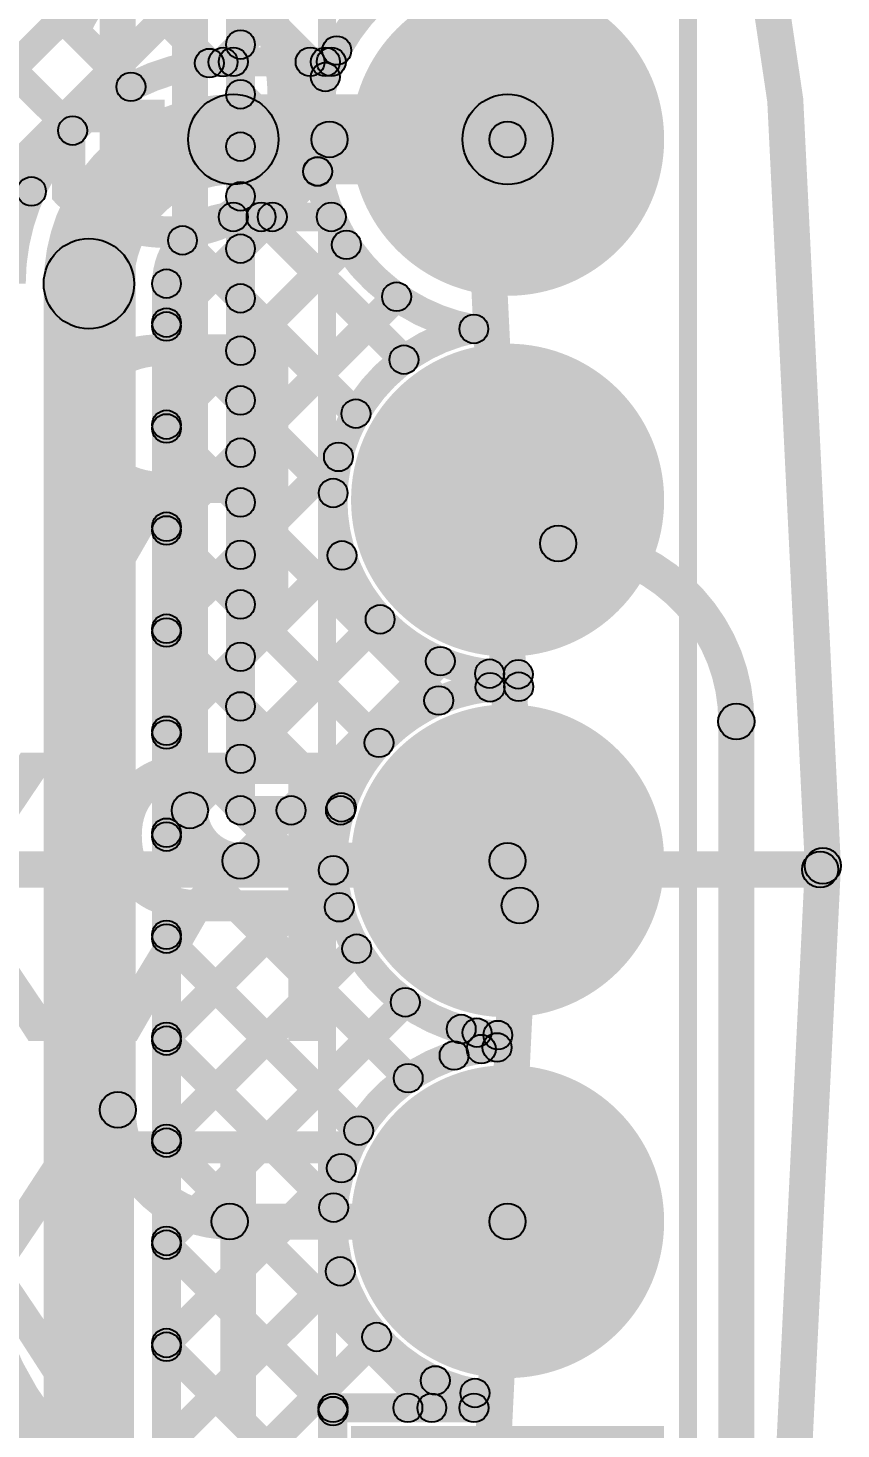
# Model space of a CAD drawing. Header units: millimetres. Extents: x -2.17 to 2.17, y -2.17 to 2.17.
# Drawn here: x 1.9451 to 2.1704, y -0.1551 to 0.2333 of the extents above; entities that cross this region are included whole.
import ezdxf

# ---------------------------------------------------------------- set-up
doc = ezdxf.new("R2010")
doc.units = ezdxf.units.MM
doc.header["$MEASUREMENT"] = 0
for name, color, linetype in [('BottomLayer', 5, 'Continuous'), ('BottomOverlay', 54, 'Continuous'), ('BottomSolder', 6, 'Continuous'), ('Mechanical1', 6, 'Continuous'), ('Mechanical2', 216, 'Continuous'), ('MultiLayer', 9, 'Continuous'), ('PadHoleLayer', 156, 'Continuous'), ('TopLayer', 1, 'Continuous'), ('TopSolder', 216, 'Continuous')]:
    doc.layers.add(name, color=color, linetype=linetype)

# ---------------------------------------------------------------- blocks, each defined once
blk = doc.blocks.new('PZ254V_11_05P_B_282')
at = {"layer": 'BottomLayer'}
h = blk.add_hatch(color=5, dxfattribs=at)
edge = h.paths.add_edge_path()
edge.add_arc((-0.1, 0), 0.03937, 0, 360)
h = blk.add_hatch(color=5, dxfattribs=at)
edge = h.paths.add_edge_path()
edge.add_arc((0, 0), 0.03937, 0, 360)
h = blk.add_hatch(color=5, dxfattribs=at)
edge = h.paths.add_edge_path()
edge.add_arc((0.1, 0), 0.03937, 0, 360)
h = blk.add_hatch(color=5, dxfattribs=at)
edge = h.paths.add_edge_path()
edge.add_arc((0.2, 0), 0.03937, 0, 360)
at = {"layer": 'BottomOverlay'}
for points in [[(-0.25, 0.0475), (-0.25, 0.0525), (0.25, 0.0525), (0.25, 0.0475)], [(-0.25, -0.0525), (-0.25, -0.0475), (0.25, -0.0475), (0.25, -0.0525)]]:
    blk.add_hatch(color=54, dxfattribs=at).paths.add_polyline_path(points)
at = {"layer": 'BottomSolder'}
blk.add_hatch(color=6, dxfattribs=at).paths.add_polyline_path([(-0.24337, 0.04337), (-0.15663, 0.04337), (-0.15663, -0.04337), (-0.24337, -0.04337)])
h = blk.add_hatch(color=6, dxfattribs=at)
edge = h.paths.add_edge_path()
edge.add_arc((-0.1, 0), 0.04337, 0, 360)
h = blk.add_hatch(color=6, dxfattribs=at)
edge = h.paths.add_edge_path()
edge.add_arc((0, 0), 0.04337, 0, 360)
h = blk.add_hatch(color=6, dxfattribs=at)
edge = h.paths.add_edge_path()
edge.add_arc((0.1, 0), 0.04337, 0, 360)
h = blk.add_hatch(color=6, dxfattribs=at)
edge = h.paths.add_edge_path()
edge.add_arc((0.2, 0), 0.04337, 0, 360)
at = {"layer": 'MultiLayer'}
h = blk.add_hatch(color=9, dxfattribs=at)
edge = h.paths.add_edge_path()
edge.add_arc((-0.1, 0), 0.03937, 0, 360)
h = blk.add_hatch(color=9, dxfattribs=at)
edge = h.paths.add_edge_path()
edge.add_arc((0, 0), 0.03937, 0, 360)
h = blk.add_hatch(color=9, dxfattribs=at)
edge = h.paths.add_edge_path()
edge.add_arc((0.1, 0), 0.03937, 0, 360)
h = blk.add_hatch(color=9, dxfattribs=at)
edge = h.paths.add_edge_path()
edge.add_arc((0.2, 0), 0.03937, 0, 360)
at = {"layer": 'PadHoleLayer'}
h = blk.add_hatch(color=156, dxfattribs=at)
edge = h.paths.add_edge_path()
edge.add_arc((-0.1, 0), 0.02008, 0, 360)
h = blk.add_hatch(color=156, dxfattribs=at)
edge = h.paths.add_edge_path()
edge.add_arc((0, 0), 0.02008, 0, 360)
h = blk.add_hatch(color=156, dxfattribs=at)
edge = h.paths.add_edge_path()
edge.add_arc((0.1, 0), 0.02008, 0, 360)
h = blk.add_hatch(color=156, dxfattribs=at)
edge = h.paths.add_edge_path()
edge.add_arc((0.2, 0), 0.02008, 0, 360)
at = {"layer": 'TopLayer'}
h = blk.add_hatch(color=1, dxfattribs=at)
edge = h.paths.add_edge_path()
edge.add_arc((-0.1, 0), 0.03937, 0, 360)
h = blk.add_hatch(color=1, dxfattribs=at)
edge = h.paths.add_edge_path()
edge.add_arc((0, 0), 0.03937, 0, 360)
h = blk.add_hatch(color=1, dxfattribs=at)
edge = h.paths.add_edge_path()
edge.add_arc((0.1, 0), 0.03937, 0, 360)
h = blk.add_hatch(color=1, dxfattribs=at)
edge = h.paths.add_edge_path()
edge.add_arc((0.2, 0), 0.03937, 0, 360)
at = {"layer": 'TopSolder'}
blk.add_hatch(color=216, dxfattribs=at).paths.add_polyline_path([(-0.24337, 0.04337), (-0.15663, 0.04337), (-0.15663, -0.04337), (-0.24337, -0.04337)])
h = blk.add_hatch(color=216, dxfattribs=at)
edge = h.paths.add_edge_path()
edge.add_arc((-0.1, 0), 0.04337, 0, 360)
h = blk.add_hatch(color=216, dxfattribs=at)
edge = h.paths.add_edge_path()
edge.add_arc((0, 0), 0.04337, 0, 360)
h = blk.add_hatch(color=216, dxfattribs=at)
edge = h.paths.add_edge_path()
edge.add_arc((0.1, 0), 0.04337, 0, 360)
h = blk.add_hatch(color=216, dxfattribs=at)
edge = h.paths.add_edge_path()
edge.add_arc((0.2, 0), 0.04337, 0, 360)

msp = doc.modelspace()

# ---------------------------------------------------------------- hatches: boundary and pattern name
at = {"layer": 'BottomLayer'}
for points in [[(1.995, 0.01639), (1.985, 0.01639), (1.985, 0.54039), (1.995, 0.54039)], [(2.008, 0.01639), (2, 0.01639), (2, 0.54039), (2.008, 0.54039)], [(1.975, -0.06661), (1.965, -0.06661), (1.965, 0.5349), (1.975, 0.5349)], [(2.00683, 0.22583), (2.00117, 0.23148), (2.05937, 0.28969), (2.06503, 0.28403)], [(2.00117, 0.24035), (2.00683, 0.24601), (2.03033, 0.2225), (2.02468, 0.21685)], [(2.00683, 0.19754), (2.00117, 0.2032), (2.02783, 0.22986), (2.03349, 0.2242)], [(2.00117, 0.21207), (2.00683, 0.21773), (2.0282, 0.19635), (2.02254, 0.1907)], [(2.02863, 0.19739), (2.02863, 0.20739), (2.078, 0.20739), (2.078, 0.19739)], [(2.00683, 0.16926), (2.00117, 0.17492), (2.02255, 0.1963), (2.02821, 0.19064)], [(2.00117, 0.18378), (2.00683, 0.18944), (2.05212, 0.14415), (2.04646, 0.13849)], [(2.00683, 0.14097), (2.00117, 0.14663), (2.03052, 0.17598), (2.03618, 0.17032)], [(2.00683, 0.11269), (2.00117, 0.11835), (2.04442, 0.1616), (2.05008, 0.15594)], [(2.00117, 0.1555), (2.00683, 0.16116), (2.03881, 0.12918), (2.03315, 0.12352)], [(2.00117, 0.12722), (2.00683, 0.13287), (2.0325, 0.1072), (2.02684, 0.10154)], [(2.00683, 0.08441), (2.00117, 0.09006), (2.02831, 0.1172), (2.03397, 0.11154)], [(2.00117, 0.09893), (2.00683, 0.10459), (2.06175, 0.04967), (2.05609, 0.04401)], [(2.00683, 0.05612), (2.00117, 0.06178), (2.02929, 0.0899), (2.03495, 0.08424)], [(2.00117, 0.07065), (2.00683, 0.0763), (2.0452, 0.03793), (2.03954, 0.03228)], [(2.00683, 0.02784), (2.00117, 0.03349), (2.03985, 0.07217), (2.04551, 0.06652)], [(2.02084, 0.01356), (2.01518, 0.01922), (2.05654, 0.06058), (2.0622, 0.05492)], [(2.07697, 0.05398), (2.08496, 0.05424), (2.08508, 0.0508), (2.07708, 0.05053)], [(2.00117, 0.04236), (2.00683, 0.04802), (2.03479, 0.02006), (2.02913, 0.0144)], [(2.14637, -0.22124), (2.13637, -0.22124), (2.13637, 0.04102), (2.14637, 0.04102)], [(2.004, 0.01239), (2.004, 0.02039), (2.0317, 0.02039), (2.0317, 0.01239)], [(2.004, -0.00261), (2.004, 0.00739), (2.078, 0.00739), (2.078, -0.00261)], [(2.001, -0.10261), (2.001, -0.09261), (2.078, -0.09261), (2.078, -0.10261)]]:
    msp.add_hatch(color=5, dxfattribs=at).paths.add_polyline_path(points)
h = msp.add_hatch(color=5, dxfattribs=at)
edge = h.paths.add_edge_path()
edge.add_arc((2.004, 0.22866), 0.004, 0, 360)
h = msp.add_hatch(color=5, dxfattribs=at)
edge = h.paths.add_edge_path()
edge.add_arc((2.03066, 0.22703), 0.004, 0, 360)
h = msp.add_hatch(color=5, dxfattribs=at)
edge = h.paths.add_edge_path()
edge.add_arc((2.02751, 0.21967), 0.004, 0, 360)
h = msp.add_hatch(color=5, dxfattribs=at)
edge = h.paths.add_edge_path()
edge.add_arc((2.004, 0.2149), 0.004, 0, 360)
h = msp.add_hatch(color=5, dxfattribs=at)
edge = h.paths.add_edge_path()
edge.add_arc((2.02863, 0.20239), 0.005, 0, 360)
h = msp.add_hatch(color=5, dxfattribs=at)
edge = h.paths.add_edge_path()
edge.add_arc((2.078, 0.20239), 0.005, 0, 360)
h = msp.add_hatch(color=5, dxfattribs=at)
edge = h.paths.add_edge_path()
edge.add_arc((2.004, 0.20037), 0.004, 0, 360)
h = msp.add_hatch(color=5, dxfattribs=at)
edge = h.paths.add_edge_path()
edge.add_arc((2.02537, 0.19353), 0.004, 0, 360)
h = msp.add_hatch(color=5, dxfattribs=at)
edge = h.paths.add_edge_path()
edge.add_arc((2.02538, 0.19347), 0.004, 0, 360)
h = msp.add_hatch(color=5, dxfattribs=at)
edge = h.paths.add_edge_path()
edge.add_arc((2.004, 0.18661), 0.004, 0, 360)
h = msp.add_hatch(color=5, dxfattribs=at)
edge = h.paths.add_edge_path()
edge.add_arc((2.004, 0.17209), 0.004, 0, 360)
h = msp.add_hatch(color=5, dxfattribs=at)
edge = h.paths.add_edge_path()
edge.add_arc((2.03335, 0.17315), 0.004, 0, 360)
h = msp.add_hatch(color=5, dxfattribs=at)
edge = h.paths.add_edge_path()
edge.add_arc((2.004, 0.15833), 0.004, 0, 360)
h = msp.add_hatch(color=5, dxfattribs=at)
edge = h.paths.add_edge_path()
edge.add_arc((2.04725, 0.15877), 0.004, 0, 360)
h = msp.add_hatch(color=5, dxfattribs=at)
edge = h.paths.add_edge_path()
edge.add_arc((2.06864, 0.14985), 0.004, 0, 360)
h = msp.add_hatch(color=5, dxfattribs=at)
edge = h.paths.add_edge_path()
edge.add_arc((2.06864, 0.14985), 0.004, 0, 360)
h = msp.add_hatch(color=5, dxfattribs=at)
edge = h.paths.add_edge_path()
edge.add_arc((2.004, 0.1438), 0.004, 0, 360)
h = msp.add_hatch(color=5, dxfattribs=at)
edge = h.paths.add_edge_path()
edge.add_arc((2.04929, 0.14132), 0.004, 0, 360)
h = msp.add_hatch(color=5, dxfattribs=at)
edge = h.paths.add_edge_path()
edge.add_arc((2.004, 0.13004), 0.004, 0, 360)
h = msp.add_hatch(color=5, dxfattribs=at)
edge = h.paths.add_edge_path()
edge.add_arc((2.03598, 0.12635), 0.004, 0, 360)
h = msp.add_hatch(color=5, dxfattribs=at)
edge = h.paths.add_edge_path()
edge.add_arc((2.004, 0.11552), 0.004, 0, 360)
h = msp.add_hatch(color=5, dxfattribs=at)
edge = h.paths.add_edge_path()
edge.add_arc((2.03114, 0.11437), 0.004, 0, 360)
h = msp.add_hatch(color=5, dxfattribs=at)
edge = h.paths.add_edge_path()
edge.add_arc((2.004, 0.10176), 0.004, 0, 360)
h = msp.add_hatch(color=5, dxfattribs=at)
edge = h.paths.add_edge_path()
edge.add_arc((2.02967, 0.10437), 0.004, 0, 360)
h = msp.add_hatch(color=5, dxfattribs=at)
edge = h.paths.add_edge_path()
edge.add_arc((2.092, 0.09039), 0.005, 0, 360)
h = msp.add_hatch(color=5, dxfattribs=at)
edge = h.paths.add_edge_path()
edge.add_arc((2.004, 0.08723), 0.004, 0, 360)
h = msp.add_hatch(color=5, dxfattribs=at)
edge = h.paths.add_edge_path()
edge.add_arc((2.03212, 0.08707), 0.004, 0, 360)
h = msp.add_hatch(color=5, dxfattribs=at)
edge = h.paths.add_edge_path()
edge.add_arc((2.004, 0.07348), 0.004, 0, 360)
h = msp.add_hatch(color=5, dxfattribs=at)
edge = h.paths.add_edge_path()
edge.add_arc((2.04268, 0.06934), 0.004, 0, 360)
h = msp.add_hatch(color=5, dxfattribs=at)
edge = h.paths.add_edge_path()
edge.add_arc((2.004, 0.05895), 0.004, 0, 360)
h = msp.add_hatch(color=5, dxfattribs=at)
edge = h.paths.add_edge_path()
edge.add_arc((2.05937, 0.05775), 0.004, 0, 360)
h = msp.add_hatch(color=5, dxfattribs=at)
edge = h.paths.add_edge_path()
edge.add_arc((2.08096, 0.05411), 0.004, 0, 360)
h = msp.add_hatch(color=5, dxfattribs=at)
edge = h.paths.add_edge_path()
edge.add_arc((2.08096, 0.05411), 0.004, 0, 360)
h = msp.add_hatch(color=5, dxfattribs=at)
edge = h.paths.add_edge_path()
edge.add_arc((2.08108, 0.05066), 0.004, 0, 360)
h = msp.add_hatch(color=5, dxfattribs=at)
edge = h.paths.add_edge_path()
edge.add_arc((2.08108, 0.05066), 0.004, 0, 360)
h = msp.add_hatch(color=5, dxfattribs=at)
edge = h.paths.add_edge_path()
edge.add_arc((2.05892, 0.04684), 0.004, 0, 360)
h = msp.add_hatch(color=5, dxfattribs=at)
edge = h.paths.add_edge_path()
edge.add_arc((2.004, 0.04519), 0.004, 0, 360)
h = msp.add_hatch(color=5, dxfattribs=at)
edge = h.paths.add_edge_path()
edge.add_arc((2.14137, 0.04102), 0.005, 0, 360)
h = msp.add_hatch(color=5, dxfattribs=at)
edge = h.paths.add_edge_path()
edge.add_arc((2.14137, 0.04102), 0.005, 0, 360)
h = msp.add_hatch(color=5, dxfattribs=at)
edge = h.paths.add_edge_path()
edge.add_arc((2.04237, 0.0351), 0.004, 0, 360)
h = msp.add_hatch(color=5, dxfattribs=at)
edge = h.paths.add_edge_path()
edge.add_arc((2.004, 0.03067), 0.004, 0, 360)
h = msp.add_hatch(color=5, dxfattribs=at)
edge = h.paths.add_edge_path()
edge.add_arc((1.99, 0.01639), 0.005, 0, 360)
h = msp.add_hatch(color=5, dxfattribs=at)
edge = h.paths.add_edge_path()
edge.add_arc((1.99, 0.01639), 0.005, 0, 360)
h = msp.add_hatch(color=5, dxfattribs=at)
edge = h.paths.add_edge_path()
edge.add_arc((2.004, 0.01639), 0.004, 0, 360)
h = msp.add_hatch(color=5, dxfattribs=at)
edge = h.paths.add_edge_path()
edge.add_arc((2.004, 0.01639), 0.004, 0, 360)
h = msp.add_hatch(color=5, dxfattribs=at)
edge = h.paths.add_edge_path()
edge.add_arc((2.01801, 0.01639), 0.004, 0, 360)
h = msp.add_hatch(color=5, dxfattribs=at)
edge = h.paths.add_edge_path()
edge.add_arc((2.0317, 0.01639), 0.004, 0, 360)
h = msp.add_hatch(color=5, dxfattribs=at)
edge = h.paths.add_edge_path()
edge.add_arc((2.0317, 0.01639), 0.004, 0, 360)
h = msp.add_hatch(color=5, dxfattribs=at)
edge = h.paths.add_edge_path()
edge.add_arc((2.03196, 0.01723), 0.004, 0, 360)
h = msp.add_hatch(color=5, dxfattribs=at)
edge = h.paths.add_edge_path()
edge.add_arc((2.004, 0.00239), 0.005, 0, 360)
h = msp.add_hatch(color=5, dxfattribs=at)
edge = h.paths.add_edge_path()
edge.add_arc((2.004, 0.00239), 0.005, 0, 360)
h = msp.add_hatch(color=5, dxfattribs=at)
edge = h.paths.add_edge_path()
edge.add_arc((2.078, 0.00239), 0.005, 0, 360)
h = msp.add_hatch(color=5, dxfattribs=at)
edge = h.paths.add_edge_path()
edge.add_arc((1.97, -0.06661), 0.005, 0, 360)
h = msp.add_hatch(color=5, dxfattribs=at)
edge = h.paths.add_edge_path()
edge.add_arc((1.97, -0.06661), 0.005, 0, 360)
h = msp.add_hatch(color=5, dxfattribs=at)
edge = h.paths.add_edge_path()
edge.add_arc((2.001, -0.09761), 0.005, 0, 360)
h = msp.add_hatch(color=5, dxfattribs=at)
edge = h.paths.add_edge_path()
edge.add_arc((2.001, -0.09761), 0.005, 0, 360)
h = msp.add_hatch(color=5, dxfattribs=at)
edge = h.paths.add_edge_path()
edge.add_arc((2.078, -0.09761), 0.005, 0, 360)
at = {"layer": 'Mechanical1'}
msp.add_hatch(color=6, dxfattribs=at).paths.add_polyline_path([(0, -0.005), (0, 0.005), (2.16461, 0.005), (2.16461, -0.005)])
h = msp.add_hatch(color=6, dxfattribs=at)
edge = h.paths.add_edge_path()
edge.add_arc((2.16461, 0), 0.005, 0, 360)
at = {"layer": 'Mechanical2'}
h = msp.add_hatch(color=216, dxfattribs=at)
edge = h.paths.add_edge_path()
edge.add_arc((2.16535, 0.001), 0.005, 0, 360)
h = msp.add_hatch(color=216, dxfattribs=at)
edge = h.paths.add_edge_path()
edge.add_arc((2.08135, -0.01), 0.005, 0, 360)
at = {"layer": 'TopLayer'}
for points in [[(1.82848, 0.41305), (1.83413, 0.4187), (2.02612, 0.22672), (2.02046, 0.22106)], [(1.83067, 0.38257), (1.83633, 0.38823), (1.99819, 0.22636), (1.99254, 0.2207)], [(1.83067, 0.35428), (1.83633, 0.35994), (1.97648, 0.21979), (1.97082, 0.21414)], [(1.83067, 0.326), (1.83633, 0.33166), (1.96032, 0.20766), (1.95467, 0.20201)], [(1.85533, 0.1309), (1.84967, 0.13655), (2.04367, 0.33055), (2.04932, 0.32489)], [(1.83067, 0.29772), (1.83633, 0.30337), (1.9489, 0.1908), (1.94324, 0.18514)], [(1.85533, 0.10261), (1.84967, 0.10827), (2.04784, 0.30644), (2.0535, 0.30079)], [(2.002, 0.221), (1.99634, 0.22665), (2.05169, 0.282), (2.05735, 0.27635)], [(2.03035, 0.22106), (2.02469, 0.22672), (2.02783, 0.22986), (2.03349, 0.2242)], [(2.002, 0.21989), (2.002, 0.22789), (2.02915, 0.22789), (2.02915, 0.21989)], [(2.002, 0.18989), (2.002, 0.21489), (2.078, 0.21489), (2.078, 0.18989)], [(1.98633, 0.14876), (1.98067, 0.15442), (2.00997, 0.18372), (2.01563, 0.17806)], [(2.002, 0.17689), (2.002, 0.18489), (2.02915, 0.18489), (2.02915, 0.17689)], [(2.00689, 0.17806), (2.01255, 0.18372), (2.05212, 0.14415), (2.04646, 0.13849)], [(1.98633, 0.12047), (1.98067, 0.12613), (2.03052, 0.17598), (2.03618, 0.17032)], [(1.9851, 0.17157), (1.99076, 0.17723), (2.03881, 0.12918), (2.03315, 0.12352)], [(1.9745, -0.30561), (1.9495, -0.30561), (1.9495, 0.16239), (1.9745, 0.16239)], [(1.9875, -0.29133), (1.9795, -0.29133), (1.9795, 0.16239), (1.9875, 0.16239)], [(1.98633, 0.09219), (1.98067, 0.09785), (2.04442, 0.1616), (2.05008, 0.15594)], [(1.98067, 0.14772), (1.98633, 0.15337), (2.0325, 0.1072), (2.02684, 0.10154)], [(1.98067, 0.11943), (1.98633, 0.12509), (2.06175, 0.04967), (2.05609, 0.04401)], [(1.98633, 0.06391), (1.98067, 0.06956), (2.02831, 0.1172), (2.03397, 0.11154)], [(1.98067, 0.09115), (1.98633, 0.0968), (2.0452, 0.03793), (2.03954, 0.03228)], [(1.98633, 0.03562), (1.98067, 0.04128), (2.02929, 0.0899), (2.03495, 0.08424)], [(1.98633, 0.00734), (1.98067, 0.01299), (2.03985, 0.07217), (2.04551, 0.06652)], [(1.98067, 0.06286), (1.98633, 0.06852), (2.03479, 0.02006), (2.02913, 0.0144)], [(1.98633, -0.02095), (1.98067, -0.01529), (2.05654, 0.06058), (2.0622, 0.05492)], [(2.06901, 0.05414), (2.07701, 0.05441), (2.07713, 0.05065), (2.06914, 0.05038)], [(1.98067, 0.03458), (1.98633, 0.04024), (2.0342, -0.00763), (2.02854, -0.01329)], [(1.98067, 0.00629), (1.98633, 0.01195), (2.05329, -0.05501), (2.04764, -0.06067)], [(1.98633, -0.04923), (1.98067, -0.04357), (2.02687, 0.00263), (2.03253, -0.00303)], [(1.98067, -0.02199), (1.98633, -0.01633), (2.03955, -0.06956), (2.0339, -0.07522)], [(1.98633, -0.07752), (1.98067, -0.07186), (2.03339, -0.01914), (2.03904, -0.0248)], [(1.98633, -0.1058), (1.98067, -0.10014), (2.04683, -0.03398), (2.05249, -0.03964)], [(2.06602, -0.05439), (2.06036, -0.04873), (2.06669, -0.0424), (2.07235, -0.04806)], [(2.06232, -0.04707), (2.06798, -0.04141), (2.07353, -0.04697), (2.06787, -0.05262)], [(1.98067, -0.05027), (1.98633, -0.04462), (2.03261, -0.0909), (2.02696, -0.09656)], [(2.07907, -0.04958), (2.07109, -0.04907), (2.07131, -0.04565), (2.07929, -0.04616)], [(1.98067, -0.07856), (1.98633, -0.0729), (2.05984, -0.14641), (2.05418, -0.15207)], [(1.98633, -0.13408), (1.98067, -0.12843), (2.02912, -0.07998), (2.03478, -0.08563)], [(1.98067, -0.10684), (1.98633, -0.10119), (2.03246, -0.14732), (2.0268, -0.15297)], [(1.98633, -0.16237), (1.98067, -0.15671), (2.02881, -0.10857), (2.03447, -0.11423)], [(1.98633, -0.19065), (1.98067, -0.185), (2.03889, -0.12677), (2.04455, -0.13243)], [(1.98067, -0.13513), (1.98633, -0.12947), (2.03246, -0.1756), (2.0268, -0.18126)], [(2.0532, -0.15207), (2.04754, -0.14641), (2.05514, -0.13881), (2.0608, -0.14447)], [(2.02963, -0.15324), (2.02963, -0.14524), (2.06868, -0.14524), (2.06868, -0.15324)], [(2.07268, -0.1495), (2.06469, -0.14898), (2.06496, -0.14487), (2.07294, -0.14538)], [(2.03363, -0.24598), (2.02563, -0.24598), (2.02563, -0.14924), (2.03363, -0.14924)]]:
    msp.add_hatch(color=1, dxfattribs=at).paths.add_polyline_path(points)
h = msp.add_hatch(color=1, dxfattribs=at)
edge = h.paths.add_edge_path()
edge.add_arc((2.03066, 0.22703), 0.004, 0, 360)
h = msp.add_hatch(color=1, dxfattribs=at)
edge = h.paths.add_edge_path()
edge.add_arc((1.99537, 0.22353), 0.004, 0, 360)
h = msp.add_hatch(color=1, dxfattribs=at)
edge = h.paths.add_edge_path()
edge.add_arc((1.99917, 0.22382), 0.004, 0, 360)
h = msp.add_hatch(color=1, dxfattribs=at)
edge = h.paths.add_edge_path()
edge.add_arc((2.002, 0.22389), 0.004, 0, 360)
h = msp.add_hatch(color=1, dxfattribs=at)
edge = h.paths.add_edge_path()
edge.add_arc((2.002, 0.22389), 0.004, 0, 360)
h = msp.add_hatch(color=1, dxfattribs=at)
edge = h.paths.add_edge_path()
edge.add_arc((2.02329, 0.22389), 0.004, 0, 360)
h = msp.add_hatch(color=1, dxfattribs=at)
edge = h.paths.add_edge_path()
edge.add_arc((2.02752, 0.22389), 0.004, 0, 360)
h = msp.add_hatch(color=1, dxfattribs=at)
edge = h.paths.add_edge_path()
edge.add_arc((2.02915, 0.22389), 0.004, 0, 360)
h = msp.add_hatch(color=1, dxfattribs=at)
edge = h.paths.add_edge_path()
edge.add_arc((2.02915, 0.22389), 0.004, 0, 360)
h = msp.add_hatch(color=1, dxfattribs=at)
edge = h.paths.add_edge_path()
edge.add_arc((1.97365, 0.21696), 0.004, 0, 360)
h = msp.add_hatch(color=1, dxfattribs=at)
edge = h.paths.add_edge_path()
edge.add_arc((2.002, 0.20239), 0.0125, 0, 360)
h = msp.add_hatch(color=1, dxfattribs=at)
edge = h.paths.add_edge_path()
edge.add_arc((2.002, 0.20239), 0.0125, 0, 360)
h = msp.add_hatch(color=1, dxfattribs=at)
edge = h.paths.add_edge_path()
edge.add_arc((2.078, 0.20239), 0.0125, 0, 360)
h = msp.add_hatch(color=1, dxfattribs=at)
edge = h.paths.add_edge_path()
edge.add_arc((1.95749, 0.20483), 0.004, 0, 360)
h = msp.add_hatch(color=1, dxfattribs=at)
edge = h.paths.add_edge_path()
edge.add_arc((1.94607, 0.18797), 0.004, 0, 360)
h = msp.add_hatch(color=1, dxfattribs=at)
edge = h.paths.add_edge_path()
edge.add_arc((2.002, 0.18089), 0.004, 0, 360)
h = msp.add_hatch(color=1, dxfattribs=at)
edge = h.paths.add_edge_path()
edge.add_arc((2.002, 0.18089), 0.004, 0, 360)
h = msp.add_hatch(color=1, dxfattribs=at)
edge = h.paths.add_edge_path()
edge.add_arc((2.00972, 0.18089), 0.004, 0, 360)
h = msp.add_hatch(color=1, dxfattribs=at)
edge = h.paths.add_edge_path()
edge.add_arc((2.0128, 0.18089), 0.004, 0, 360)
h = msp.add_hatch(color=1, dxfattribs=at)
edge = h.paths.add_edge_path()
edge.add_arc((2.02915, 0.18089), 0.004, 0, 360)
h = msp.add_hatch(color=1, dxfattribs=at)
edge = h.paths.add_edge_path()
edge.add_arc((2.02915, 0.18089), 0.004, 0, 360)
h = msp.add_hatch(color=1, dxfattribs=at)
edge = h.paths.add_edge_path()
edge.add_arc((1.962, 0.16239), 0.0125, 0, 360)
h = msp.add_hatch(color=1, dxfattribs=at)
edge = h.paths.add_edge_path()
edge.add_arc((1.962, 0.16239), 0.0125, 0, 360)
h = msp.add_hatch(color=1, dxfattribs=at)
edge = h.paths.add_edge_path()
edge.add_arc((1.98793, 0.1744), 0.004, 0, 360)
h = msp.add_hatch(color=1, dxfattribs=at)
edge = h.paths.add_edge_path()
edge.add_arc((2.03335, 0.17315), 0.004, 0, 360)
h = msp.add_hatch(color=1, dxfattribs=at)
edge = h.paths.add_edge_path()
edge.add_arc((1.9835, 0.16239), 0.004, 0, 360)
h = msp.add_hatch(color=1, dxfattribs=at)
edge = h.paths.add_edge_path()
edge.add_arc((1.9835, 0.16239), 0.004, 0, 360)
h = msp.add_hatch(color=1, dxfattribs=at)
edge = h.paths.add_edge_path()
edge.add_arc((2.04725, 0.15877), 0.004, 0, 360)
h = msp.add_hatch(color=1, dxfattribs=at)
edge = h.paths.add_edge_path()
edge.add_arc((1.9835, 0.15159), 0.004, 0, 360)
h = msp.add_hatch(color=1, dxfattribs=at)
edge = h.paths.add_edge_path()
edge.add_arc((1.9835, 0.15054), 0.004, 0, 360)
h = msp.add_hatch(color=1, dxfattribs=at)
edge = h.paths.add_edge_path()
edge.add_arc((2.06864, 0.14985), 0.004, 0, 360)
h = msp.add_hatch(color=1, dxfattribs=at)
edge = h.paths.add_edge_path()
edge.add_arc((2.06864, 0.14985), 0.004, 0, 360)
h = msp.add_hatch(color=1, dxfattribs=at)
edge = h.paths.add_edge_path()
edge.add_arc((2.04929, 0.14132), 0.004, 0, 360)
h = msp.add_hatch(color=1, dxfattribs=at)
edge = h.paths.add_edge_path()
edge.add_arc((2.03598, 0.12635), 0.004, 0, 360)
h = msp.add_hatch(color=1, dxfattribs=at)
edge = h.paths.add_edge_path()
edge.add_arc((1.9835, 0.1233), 0.004, 0, 360)
h = msp.add_hatch(color=1, dxfattribs=at)
edge = h.paths.add_edge_path()
edge.add_arc((1.9835, 0.12226), 0.004, 0, 360)
h = msp.add_hatch(color=1, dxfattribs=at)
edge = h.paths.add_edge_path()
edge.add_arc((2.03114, 0.11437), 0.004, 0, 360)
h = msp.add_hatch(color=1, dxfattribs=at)
edge = h.paths.add_edge_path()
edge.add_arc((2.02967, 0.10437), 0.004, 0, 360)
h = msp.add_hatch(color=1, dxfattribs=at)
edge = h.paths.add_edge_path()
edge.add_arc((1.9835, 0.09502), 0.004, 0, 360)
h = msp.add_hatch(color=1, dxfattribs=at)
edge = h.paths.add_edge_path()
edge.add_arc((1.9835, 0.09398), 0.004, 0, 360)
h = msp.add_hatch(color=1, dxfattribs=at)
edge = h.paths.add_edge_path()
edge.add_arc((2.03212, 0.08707), 0.004, 0, 360)
h = msp.add_hatch(color=1, dxfattribs=at)
edge = h.paths.add_edge_path()
edge.add_arc((1.9835, 0.06673), 0.004, 0, 360)
h = msp.add_hatch(color=1, dxfattribs=at)
edge = h.paths.add_edge_path()
edge.add_arc((2.04268, 0.06934), 0.004, 0, 360)
h = msp.add_hatch(color=1, dxfattribs=at)
edge = h.paths.add_edge_path()
edge.add_arc((1.9835, 0.06569), 0.004, 0, 360)
h = msp.add_hatch(color=1, dxfattribs=at)
edge = h.paths.add_edge_path()
edge.add_arc((2.05937, 0.05775), 0.004, 0, 360)
h = msp.add_hatch(color=1, dxfattribs=at)
edge = h.paths.add_edge_path()
edge.add_arc((2.07301, 0.05428), 0.004, 0, 360)
h = msp.add_hatch(color=1, dxfattribs=at)
edge = h.paths.add_edge_path()
edge.add_arc((2.07301, 0.05428), 0.004, 0, 360)
h = msp.add_hatch(color=1, dxfattribs=at)
edge = h.paths.add_edge_path()
edge.add_arc((2.07314, 0.05051), 0.004, 0, 360)
h = msp.add_hatch(color=1, dxfattribs=at)
edge = h.paths.add_edge_path()
edge.add_arc((2.07314, 0.05051), 0.004, 0, 360)
h = msp.add_hatch(color=1, dxfattribs=at)
edge = h.paths.add_edge_path()
edge.add_arc((2.05892, 0.04684), 0.004, 0, 360)
h = msp.add_hatch(color=1, dxfattribs=at)
edge = h.paths.add_edge_path()
edge.add_arc((1.9835, 0.03845), 0.004, 0, 360)
h = msp.add_hatch(color=1, dxfattribs=at)
edge = h.paths.add_edge_path()
edge.add_arc((1.9835, 0.03741), 0.004, 0, 360)
h = msp.add_hatch(color=1, dxfattribs=at)
edge = h.paths.add_edge_path()
edge.add_arc((2.04237, 0.0351), 0.004, 0, 360)
h = msp.add_hatch(color=1, dxfattribs=at)
edge = h.paths.add_edge_path()
edge.add_arc((2.03196, 0.01723), 0.004, 0, 360)
h = msp.add_hatch(color=1, dxfattribs=at)
edge = h.paths.add_edge_path()
edge.add_arc((1.9835, 0.01017), 0.004, 0, 360)
h = msp.add_hatch(color=1, dxfattribs=at)
edge = h.paths.add_edge_path()
edge.add_arc((1.9835, 0.00912), 0.004, 0, 360)
h = msp.add_hatch(color=1, dxfattribs=at)
edge = h.paths.add_edge_path()
edge.add_arc((2.0297, -0.0002), 0.004, 0, 360)
h = msp.add_hatch(color=1, dxfattribs=at)
edge = h.paths.add_edge_path()
edge.add_arc((2.03137, -0.01046), 0.004, 0, 360)
h = msp.add_hatch(color=1, dxfattribs=at)
edge = h.paths.add_edge_path()
edge.add_arc((1.9835, -0.01812), 0.004, 0, 360)
h = msp.add_hatch(color=1, dxfattribs=at)
edge = h.paths.add_edge_path()
edge.add_arc((1.9835, -0.01916), 0.004, 0, 360)
h = msp.add_hatch(color=1, dxfattribs=at)
edge = h.paths.add_edge_path()
edge.add_arc((2.03621, -0.02197), 0.004, 0, 360)
h = msp.add_hatch(color=1, dxfattribs=at)
edge = h.paths.add_edge_path()
edge.add_arc((2.04966, -0.03681), 0.004, 0, 360)
h = msp.add_hatch(color=1, dxfattribs=at)
edge = h.paths.add_edge_path()
edge.add_arc((1.9835, -0.0464), 0.004, 0, 360)
h = msp.add_hatch(color=1, dxfattribs=at)
edge = h.paths.add_edge_path()
edge.add_arc((2.06515, -0.04424), 0.004, 0, 360)
h = msp.add_hatch(color=1, dxfattribs=at)
edge = h.paths.add_edge_path()
edge.add_arc((2.06952, -0.04523), 0.004, 0, 360)
h = msp.add_hatch(color=1, dxfattribs=at)
edge = h.paths.add_edge_path()
edge.add_arc((2.0753, -0.04591), 0.004, 0, 360)
h = msp.add_hatch(color=1, dxfattribs=at)
edge = h.paths.add_edge_path()
edge.add_arc((2.0753, -0.04591), 0.004, 0, 360)
h = msp.add_hatch(color=1, dxfattribs=at)
edge = h.paths.add_edge_path()
edge.add_arc((1.9835, -0.04745), 0.004, 0, 360)
h = msp.add_hatch(color=1, dxfattribs=at)
edge = h.paths.add_edge_path()
edge.add_arc((2.0707, -0.04979), 0.004, 0, 360)
h = msp.add_hatch(color=1, dxfattribs=at)
edge = h.paths.add_edge_path()
edge.add_arc((2.07508, -0.04933), 0.004, 0, 360)
h = msp.add_hatch(color=1, dxfattribs=at)
edge = h.paths.add_edge_path()
edge.add_arc((2.07508, -0.04933), 0.004, 0, 360)
h = msp.add_hatch(color=1, dxfattribs=at)
edge = h.paths.add_edge_path()
edge.add_arc((2.06319, -0.05156), 0.004, 0, 360)
h = msp.add_hatch(color=1, dxfattribs=at)
edge = h.paths.add_edge_path()
edge.add_arc((2.05046, -0.05784), 0.004, 0, 360)
h = msp.add_hatch(color=1, dxfattribs=at)
edge = h.paths.add_edge_path()
edge.add_arc((2.03673, -0.07239), 0.004, 0, 360)
h = msp.add_hatch(color=1, dxfattribs=at)
edge = h.paths.add_edge_path()
edge.add_arc((1.9835, -0.07469), 0.004, 0, 360)
h = msp.add_hatch(color=1, dxfattribs=at)
edge = h.paths.add_edge_path()
edge.add_arc((1.9835, -0.07573), 0.004, 0, 360)
h = msp.add_hatch(color=1, dxfattribs=at)
edge = h.paths.add_edge_path()
edge.add_arc((2.03195, -0.0828), 0.004, 0, 360)
h = msp.add_hatch(color=1, dxfattribs=at)
edge = h.paths.add_edge_path()
edge.add_arc((2.02979, -0.09373), 0.004, 0, 360)
h = msp.add_hatch(color=1, dxfattribs=at)
edge = h.paths.add_edge_path()
edge.add_arc((1.9835, -0.10297), 0.004, 0, 360)
h = msp.add_hatch(color=1, dxfattribs=at)
edge = h.paths.add_edge_path()
edge.add_arc((1.9835, -0.10401), 0.004, 0, 360)
h = msp.add_hatch(color=1, dxfattribs=at)
edge = h.paths.add_edge_path()
edge.add_arc((2.03164, -0.1114), 0.004, 0, 360)
h = msp.add_hatch(color=1, dxfattribs=at)
edge = h.paths.add_edge_path()
edge.add_arc((1.9835, -0.13126), 0.004, 0, 360)
h = msp.add_hatch(color=1, dxfattribs=at)
edge = h.paths.add_edge_path()
edge.add_arc((2.04172, -0.1296), 0.004, 0, 360)
h = msp.add_hatch(color=1, dxfattribs=at)
edge = h.paths.add_edge_path()
edge.add_arc((1.9835, -0.1323), 0.004, 0, 360)
h = msp.add_hatch(color=1, dxfattribs=at)
edge = h.paths.add_edge_path()
edge.add_arc((2.05797, -0.14164), 0.004, 0, 360)
h = msp.add_hatch(color=1, dxfattribs=at)
edge = h.paths.add_edge_path()
edge.add_arc((2.06895, -0.14513), 0.004, 0, 360)
h = msp.add_hatch(color=1, dxfattribs=at)
edge = h.paths.add_edge_path()
edge.add_arc((2.06895, -0.14513), 0.004, 0, 360)
h = msp.add_hatch(color=1, dxfattribs=at)
edge = h.paths.add_edge_path()
edge.add_arc((2.02963, -0.14924), 0.004, 0, 360)
h = msp.add_hatch(color=1, dxfattribs=at)
edge = h.paths.add_edge_path()
edge.add_arc((2.02963, -0.14924), 0.004, 0, 360)
h = msp.add_hatch(color=1, dxfattribs=at)
edge = h.paths.add_edge_path()
edge.add_arc((2.02963, -0.15014), 0.004, 0, 360)
h = msp.add_hatch(color=1, dxfattribs=at)
edge = h.paths.add_edge_path()
edge.add_arc((2.05037, -0.14924), 0.004, 0, 360)
h = msp.add_hatch(color=1, dxfattribs=at)
edge = h.paths.add_edge_path()
edge.add_arc((2.05701, -0.14924), 0.004, 0, 360)
h = msp.add_hatch(color=1, dxfattribs=at)
edge = h.paths.add_edge_path()
edge.add_arc((2.06868, -0.14924), 0.004, 0, 360)
h = msp.add_hatch(color=1, dxfattribs=at)
edge = h.paths.add_edge_path()
edge.add_arc((2.06868, -0.14924), 0.004, 0, 360)

# ---------------------------------------------------------------- linework, layer by layer
at = {"layer": 'BottomLayer'}
for points, const_width in [([(2.06864, 0.14985, -0.821597), (2.06665, 0.25454)], 0.008), ([(2.08096, 0.05411, -0.935452), (2.06864, 0.14985)], 0.008), ([(2.092, 0.09039, -0.414214), (2.14137, 0.04102)], 0.01), ([(2.0317, 0.01639, -0.348364), (2.08108, 0.05066)], 0.008), ([(2.004, 0.00239, -0.414214), (1.99, 0.01639)], 0.01), ([(2.001, -0.09761, -0.414214), (1.97, -0.06661)], 0.01), ([(2.022, -0.19761, -0.414214), (1.922, -0.09761)], 0.025)]:
    msp.add_lwpolyline(points, format="xyb", dxfattribs=dict(at, const_width=const_width))
for centre, radius in [((2.004, 0.22866), 0.004), ((2.03066, 0.22703), 0.004), ((2.02751, 0.21967), 0.004), ((2.004, 0.2149), 0.004), ((2.02863, 0.20239), 0.005), ((2.078, 0.20239), 0.005), ((2.004, 0.20037), 0.004), ((2.02537, 0.19353), 0.004), ((2.02538, 0.19347), 0.004), ((2.004, 0.18661), 0.004), ((2.004, 0.17209), 0.004), ((2.03335, 0.17315), 0.004), ((2.004, 0.15833), 0.004), ((2.04725, 0.15877), 0.004), ((2.06864, 0.14985), 0.004), ((2.06864, 0.14985), 0.004), ((2.004, 0.1438), 0.004), ((2.04929, 0.14132), 0.004), ((2.004, 0.13004), 0.004), ((2.03598, 0.12635), 0.004), ((2.004, 0.11552), 0.004), ((2.03114, 0.11437), 0.004), ((2.004, 0.10176), 0.004), ((2.02967, 0.10437), 0.004), ((2.092, 0.09039), 0.005), ((2.004, 0.08723), 0.004), ((2.03212, 0.08707), 0.004), ((2.004, 0.07348), 0.004), ((2.04268, 0.06934), 0.004), ((2.004, 0.05895), 0.004), ((2.05937, 0.05775), 0.004), ((2.08096, 0.05411), 0.004), ((2.08096, 0.05411), 0.004), ((2.08108, 0.05066), 0.004), ((2.08108, 0.05066), 0.004), ((2.05892, 0.04684), 0.004), ((2.004, 0.04519), 0.004), ((2.14137, 0.04102), 0.005), ((2.14137, 0.04102), 0.005), ((2.04237, 0.0351), 0.004), ((2.004, 0.03067), 0.004), ((1.99, 0.01639), 0.005), ((1.99, 0.01639), 0.005), ((2.004, 0.01639), 0.004), ((2.004, 0.01639), 0.004), ((2.01801, 0.01639), 0.004), ((2.0317, 0.01639), 0.004), ((2.0317, 0.01639), 0.004), ((2.03196, 0.01723), 0.004), ((2.004, 0.00239), 0.005), ((2.004, 0.00239), 0.005), ((2.078, 0.00239), 0.005), ((1.97, -0.06661), 0.005), ((1.97, -0.06661), 0.005), ((2.001, -0.09761), 0.005), ((2.001, -0.09761), 0.005), ((2.078, -0.09761), 0.005)]:
    msp.add_circle(centre, radius, dxfattribs=at)
at = {"layer": 'Mechanical1'}
msp.add_circle((2.16461, 0), 0.005, dxfattribs=at)
at = {"layer": 'Mechanical2', "const_width": 0.01}
for points in [[(2.16535, 0.001, 1), (-2.16535, 0.001, 1)], [(2.08135, -0.01, 1), (-2.04935, -0.01, 1)]]:
    msp.add_lwpolyline(points, format="xyb", close=True, dxfattribs=at)
at = {"layer": 'Mechanical2'}
for centre in [(2.16535, 0.001), (2.08135, -0.01)]:
    msp.add_circle(centre, 0.005, dxfattribs=at)
at = {"layer": 'TopLayer'}
for points, const_width in [([(2.02915, 0.22389, -0.196823), (2.05826, 0.25198)], 0.008), ([(1.9405, 0.16239, -0.414214), (2.002, 0.22389)], 0.008), ([(1.962, 0.16239, -0.414214), (2.002, 0.20239)], 0.025), ([(1.9835, 0.16239, -0.414214), (2.002, 0.18089)], 0.008), ([(2.06864, 0.14985, -0.250007), (2.02915, 0.18089)], 0.008), ([(2.07301, 0.05428, -0.861084), (2.06864, 0.14985)], 0.008), ([(2.0753, -0.04591, -0.924638), (2.07314, 0.05051)], 0.008), ([(2.06895, -0.14513, -0.882825), (2.07508, -0.04933)], 0.008)]:
    msp.add_lwpolyline(points, format="xyb", dxfattribs=dict(at, const_width=const_width))
for centre, radius in [((2.03066, 0.22703), 0.004), ((1.99537, 0.22353), 0.004), ((1.99917, 0.22382), 0.004), ((2.002, 0.22389), 0.004), ((2.002, 0.22389), 0.004), ((2.02329, 0.22389), 0.004), ((2.02752, 0.22389), 0.004), ((2.02915, 0.22389), 0.004), ((2.02915, 0.22389), 0.004), ((1.97365, 0.21696), 0.004), ((2.002, 0.20239), 0.0125), ((2.002, 0.20239), 0.0125), ((2.078, 0.20239), 0.0125), ((1.95749, 0.20483), 0.004), ((1.94607, 0.18797), 0.004), ((2.002, 0.18089), 0.004), ((2.002, 0.18089), 0.004), ((2.00972, 0.18089), 0.004), ((2.0128, 0.18089), 0.004), ((2.02915, 0.18089), 0.004), ((2.02915, 0.18089), 0.004), ((1.962, 0.16239), 0.0125), ((1.962, 0.16239), 0.0125), ((1.98793, 0.1744), 0.004), ((2.03335, 0.17315), 0.004), ((1.9835, 0.16239), 0.004), ((1.9835, 0.16239), 0.004), ((2.04725, 0.15877), 0.004), ((1.9835, 0.15159), 0.004), ((1.9835, 0.15054), 0.004), ((2.06864, 0.14985), 0.004), ((2.06864, 0.14985), 0.004), ((2.04929, 0.14132), 0.004), ((2.03598, 0.12635), 0.004), ((1.9835, 0.1233), 0.004), ((1.9835, 0.12226), 0.004), ((2.03114, 0.11437), 0.004), ((2.02967, 0.10437), 0.004), ((1.9835, 0.09502), 0.004), ((1.9835, 0.09398), 0.004), ((2.03212, 0.08707), 0.004), ((1.9835, 0.06673), 0.004), ((2.04268, 0.06934), 0.004), ((1.9835, 0.06569), 0.004), ((2.05937, 0.05775), 0.004), ((2.07301, 0.05428), 0.004), ((2.07301, 0.05428), 0.004), ((2.07314, 0.05051), 0.004), ((2.07314, 0.05051), 0.004), ((2.05892, 0.04684), 0.004), ((1.9835, 0.03845), 0.004), ((1.9835, 0.03741), 0.004), ((2.04237, 0.0351), 0.004), ((2.03196, 0.01723), 0.004), ((1.9835, 0.01017), 0.004), ((1.9835, 0.00912), 0.004), ((2.0297, -0.0002), 0.004), ((2.03137, -0.01046), 0.004), ((1.9835, -0.01812), 0.004), ((1.9835, -0.01916), 0.004), ((2.03621, -0.02197), 0.004), ((2.04966, -0.03681), 0.004), ((1.9835, -0.0464), 0.004), ((2.06515, -0.04424), 0.004), ((2.06952, -0.04523), 0.004), ((2.0753, -0.04591), 0.004), ((2.0753, -0.04591), 0.004), ((1.9835, -0.04745), 0.004), ((2.0707, -0.04979), 0.004), ((2.07508, -0.04933), 0.004), ((2.07508, -0.04933), 0.004), ((2.06319, -0.05156), 0.004), ((2.05046, -0.05784), 0.004), ((2.03673, -0.07239), 0.004), ((1.9835, -0.07469), 0.004), ((1.9835, -0.07573), 0.004), ((2.03195, -0.0828), 0.004), ((2.02979, -0.09373), 0.004), ((1.9835, -0.10297), 0.004), ((1.9835, -0.10401), 0.004), ((2.03164, -0.1114), 0.004), ((1.9835, -0.13126), 0.004), ((2.04172, -0.1296), 0.004), ((1.9835, -0.1323), 0.004), ((2.05797, -0.14164), 0.004), ((2.06895, -0.14513), 0.004), ((2.06895, -0.14513), 0.004), ((2.02963, -0.14924), 0.004), ((2.02963, -0.14924), 0.004), ((2.02963, -0.15014), 0.004), ((2.05037, -0.14924), 0.004), ((2.05701, -0.14924), 0.004), ((2.06868, -0.14924), 0.004), ((2.06868, -0.14924), 0.004)]:
    msp.add_circle(centre, radius, dxfattribs=at)

# ---------------------------------------------------------------- block references
at = {"rotation": 90}
msp.add_blockref('PZ254V_11_05P_B_282', (2.078, 0.00239), dxfattribs=at)

# ---------------------------------------------------------------- texts
at = {"layer": 'BottomOverlay', "text_generation_flag": 2}
for s, p in [('GND', (2.027, 0.17339)), ('RESET#', (2.026, 0.06837)), ('RX', (2.036, -0.04758)), ('TX', (2.036, -0.15259))]:
    msp.add_text(s, height=0.08, rotation=360, dxfattribs=at).set_placement(p)

doc.saveas('drawing.dxf')
